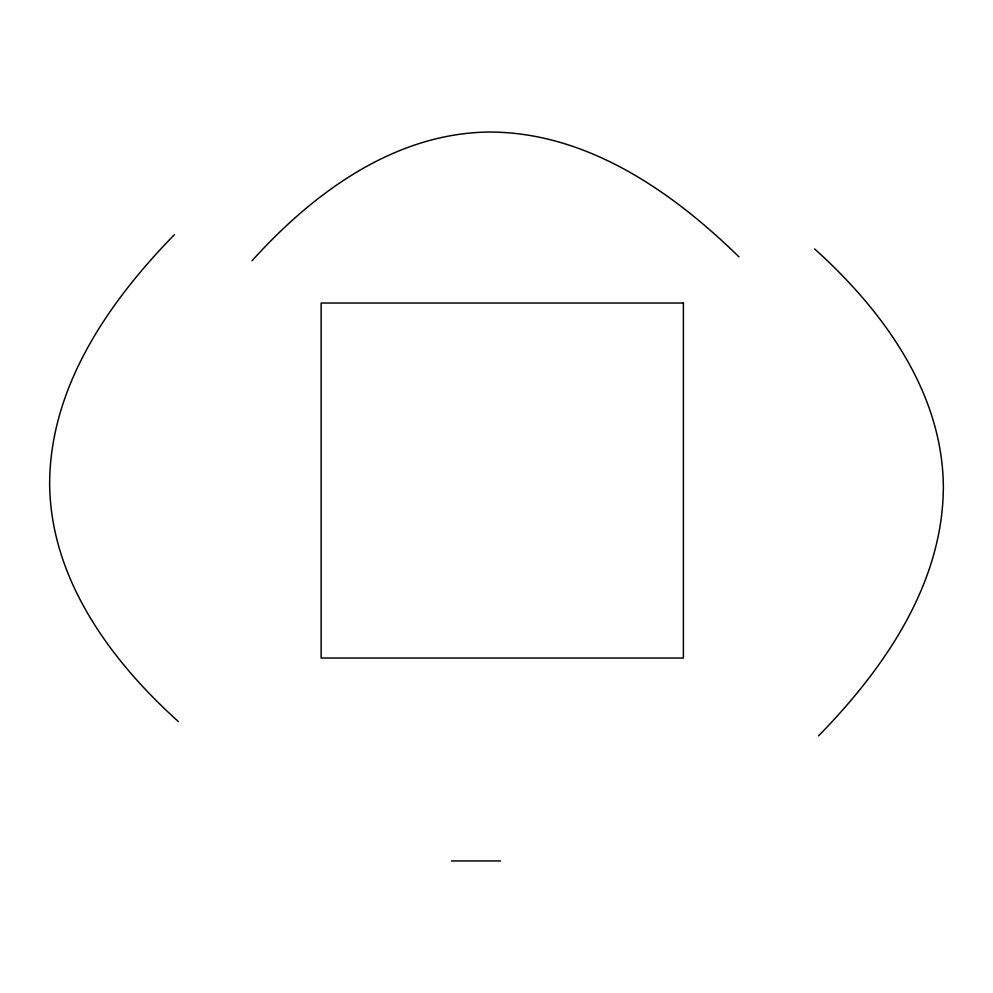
<?xml version="1.0" encoding="UTF-8"?>
<svg xmlns="http://www.w3.org/2000/svg" width="993" height="993" viewBox="0 0 993 993"><rect width="100%" height="100%" fill="white"/><g stroke="black" fill="none" stroke-linecap="round" stroke-linejoin="round"><path stroke-width="1.49" d="M174.458 234.621C108.858 301.748 49.662 386.848 49.65 484.373C50.631 579.105 110.682 660.606 178.368 721.551M818.542 735.875C884.142 668.748 943.338 583.648 943.35 486.123C942.369 391.391 882.318 309.89 814.632 248.945M252.023 260.762C312.969 193.076 394.469 133.025 489.201 132.044C586.714 132.057 671.827 191.239 738.953 256.852M451.393 860.956L500.596 860.956M683.395 303.026L321.136 303.026L321.136 658.024L683.395 658.024L683.395 303.026"/></g></svg>
